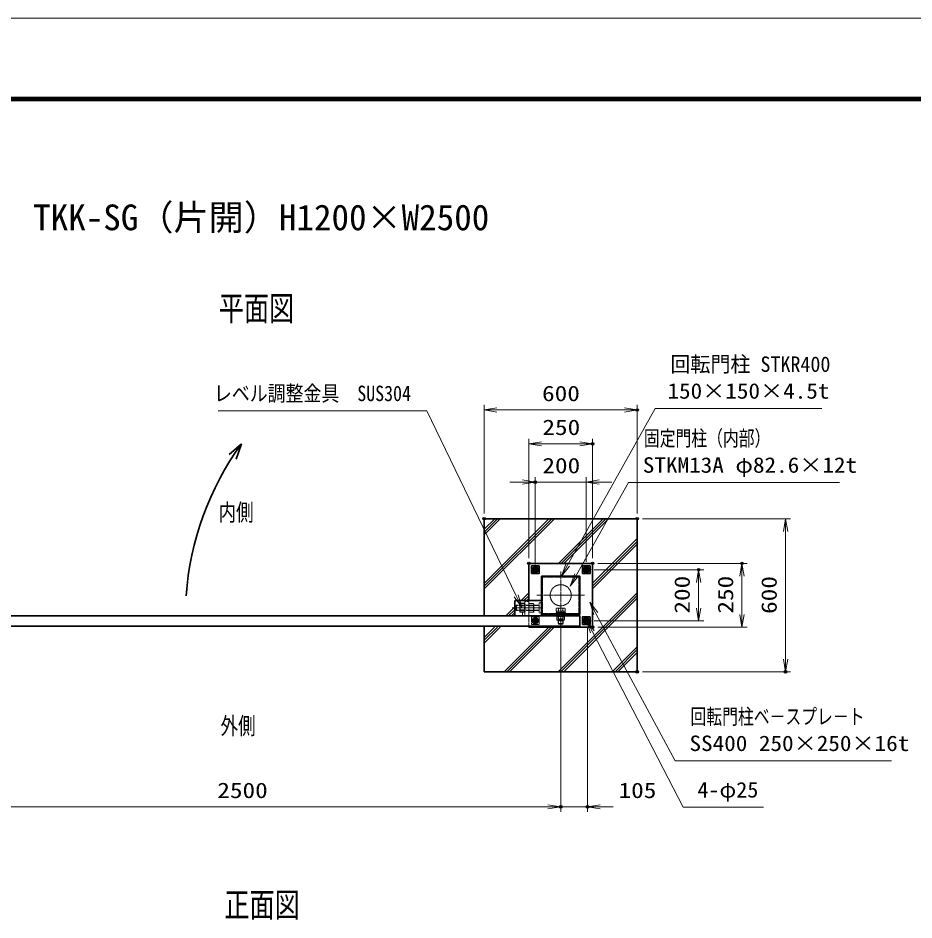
# Model space of a CAD drawing. Units: millimetres at full size. Extents: x -5940 to 5940, y -4200 to 4200.
# Drawn here: x -3150 to 361, y 665 to 4200 of the extents above; entities that cross this region are included whole.
import ezdxf
from ezdxf.enums import TextEntityAlignment as Align

# ---------------------------------------------------------------- set-up
doc = ezdxf.new("R2010")
doc.units = ezdxf.units.MM
doc.header["$LTSCALE"] = 20
doc.header["$PDMODE"] = 32
doc.header["$PDSIZE"] = 10
for name, pattern in [('DASHED', [7.5, 6, -1.5]), ('USER1', [18, 12, -1.5, 3, -1.5]), ('USER2', [9, 6, -0.75, 1.5, -0.75]), ('USER3', [3.75, 3, -0.75])]:
    doc.linetypes.add(name, pattern=pattern)
for name, color, linetype, lineweight in [('0-0_D-TTL', 7, 'Continuous', 18), ('0-1_軸線', 200, 'USER1', 15), ('0-2_外形線', 7, 'Continuous', 35), ('0-3_寸法線', 4, 'Continuous', 18), ('0-4_0', 7, 'Continuous', 18), ('0-9_細線', 2, 'Continuous', 35), ('0-A_隠れ線', 140, 'DASHED', 18), ('0-B_ハッチング', 253, 'Continuous', 13), ('0-C_AM_3N', 140, 'USER3', 25), ('0-D_AM_7N', 6, 'USER2', 18), ('0-E_AM_0N', 7, 'Continuous', 50), ('0-F_AM_4N', 4, 'Continuous', 25)]:
    doc.layers.add(name, color=color, linetype=linetype, lineweight=lineweight)
doc.layers.add('0-5_Defpoints', color=7, linetype='Continuous')
doc.layers.add('0-6_文字', color=254, linetype='Continuous')
doc.styles.add('ＭＳ ゴシック', font='')
doc.styles.get('ＭＳ ゴシック').set_extended_font_data('MS Gothic')

# ---------------------------------------------------------------- blocks, each defined once
blk = doc.blocks.new('U20')
at = {"layer": '0-1_軸線', "linetype": 'USER2'}
blk.add_line((0, -945.5), (0, -2320.5), dxfattribs=at)
at = {"layer": '0-A_隠れ線', "linetype": 'USER3'}
for p, q in [((-346.5, -1034.8), (-300, -1008)), ((-346.5, -1034.8), (-346.5, -1242)), ((-346.5, -1242), (-281.9, -1242)), ((300, -1008), (-300, -1008)), ((-281.9, -1242), (281.9, -1242)), ((-281.9, -1242), (-281.9, -1258)), ((-200, -1258), (-281.9, -1258)), ((-200, -1258), (-200, -1283)), ((200, -1258), (-200, -1258)), ((-172.9, -1408), (-200, -1283)), ((-200, -1408), (-200, -1283)), ((-200, -1408), (-200, -2227.3)), ((-200, -1408), (200, -1408)), ((-173.3, -1034.8), (-173.3, -1242)), ((-172.9, -1408), (-172.9, -2254.4)), ((172.9, -1408), (200, -1283)), ((172.9, -1408), (172.9, -2254.4)), ((173.3, -1034.8), (173.3, -1242)), ((200, -1258), (200, -1283)), ((200, -1408), (200, -1283)), ((200, -1408), (200, -2227.3)), ((281.9, -1242), (346.5, -1242)), ((346.5, -1034.8), (300, -1008)), ((346.5, -1034.8), (346.5, -1242)), ((-200, -2227.3), (200, -2227.3)), ((-169.3, -2258), (-200, -2227.3)), ((-169.3, -2258), (169.3, -2258)), ((200, -2227.3), (169.3, -2258))]:
    blk.add_line(p, q, dxfattribs=at)
blk.add_lwpolyline([(281.9, -1242), (281.9, -1258), (200, -1258)], dxfattribs=at)
for centre, radius, start, end in [((-259.9, -1161.1), 153.1, 55.55313, 115.55313), ((0, -1580.7), 572.7, 72.38753, 107.61247), ((259.9, -1161.1), 153.1, 64.44687, 124.44687)]:
    blk.add_arc(centre, radius, start, end, dxfattribs=at)
blk = doc.blocks.new('U21')
at = {"layer": '0-1_軸線', "linetype": 'USER2'}
blk.add_line((0, -1252.9), (0, -1365.1), dxfattribs=at)
at = {"layer": '0-A_隠れ線', "linetype": 'USER3'}
for p, q in [((-338, -1258), (16.7, -1258)), ((-338, -1360), (-338, -1258)), ((-338, -1360), (-20.4, -1360)), ((-20.4, -1360), (16.7, -1258)), ((20.4, -1360), (57.5, -1258)), ((20.4, -1360), (338, -1360)), ((57.5, -1258), (338, -1258)), ((338, -1258), (338, -1360))]:
    blk.add_line(p, q, dxfattribs=at)
blk = doc.blocks.new('U22')
at = {"layer": '0-1_軸線', "linetype": 'USER2'}
blk.add_line((0, -1357), (0, -1423), dxfattribs=at)
at = {"layer": '0-A_隠れ線', "linetype": 'USER3'}
for p, q in [((-370, -1360), (370, -1360)), ((-370, -1420), (-370, -1360)), ((370, -1360), (370, -1420)), ((370, -1420), (-370, -1420))]:
    blk.add_line(p, q, dxfattribs=at)
blk = doc.blocks.new('U23')
at = {"layer": '0-C_AM_3N'}
for p, q in [((-3173.2, -643.5), (-3200, -690)), ((-3200, -690), (-3200, -1290)), ((-2846.8, -643.5), (-3173.2, -643.5)), ((-2846.8, -643.5), (-2820, -690)), ((-2820, -690), (-2820, -1290)), ((-3173.2, -1336.5), (-3200, -1290)), ((-2846.8, -816.7), (-3173.2, -816.7)), ((-2846.8, -1163.3), (-3173.2, -1163.3)), ((-2846.8, -1336.5), (-3173.2, -1336.5)), ((-2846.8, -1336.5), (-2820, -1290))]:
    blk.add_line(p, q, dxfattribs=at)
for centre, radius, start, end in [((-3046.8, -730.1), 153.2, 154.43847, 214.43847), ((-2973.2, -730.1), 153.2, 325.56153, 25.56153), ((-2627.6, -990), 572.4, 162.38303, 197.61697), ((-3046.8, -1249.9), 153.2, 145.56153, 205.56153), ((-2973.2, -1249.9), 153.2, 334.43847, 34.43847), ((-3392.4, -990), 572.4, 342.38303, 17.61697)]:
    blk.add_arc(centre, radius, start, end, dxfattribs=at)
at = {"layer": '0-D_AM_7N'}
blk.add_line((-2801, -990), (-3219, -990), dxfattribs=at)
blk = doc.blocks.new('U24')
at = {"layer": '0-1_軸線', "linetype": 'USER2'}
blk.add_line((-2101, -990), (-2519, -990), dxfattribs=at)
at = {"layer": '0-A_隠れ線', "linetype": 'USER3'}
for p, q in [((-2473.2, -643.5), (-2500, -690)), ((-2500, -690), (-2500, -1290)), ((-2146.8, -643.5), (-2473.2, -643.5)), ((-2146.8, -643.5), (-2120, -690)), ((-2120, -690), (-2120, -1290)), ((-2473.2, -1336.5), (-2500, -1290)), ((-2146.8, -816.7), (-2473.2, -816.7)), ((-2146.8, -1163.3), (-2473.2, -1163.3)), ((-2146.8, -1336.5), (-2473.2, -1336.5)), ((-2146.8, -1336.5), (-2120, -1290))]:
    blk.add_line(p, q, dxfattribs=at)
for centre, radius, start, end in [((-2346.8, -730.1), 153.2, 154.43847, 214.43847), ((-2273.2, -730.1), 153.2, 325.56153, 25.56153), ((-1927.6, -990), 572.4, 162.38303, 197.61697), ((-2346.8, -1249.9), 153.2, 145.56153, 205.56153), ((-2273.2, -1249.9), 153.2, 334.43847, 34.43847), ((-2692.4, -990), 572.4, 342.38303, 17.61697)]:
    blk.add_arc(centre, radius, start, end, dxfattribs=at)
blk = doc.blocks.new('A$C349E2BCA')
at = {"layer": '0-2_外形線'}
for p, q in [((1355.1, 581.1), (-744.9, 581.1)), ((-744.9, 581.1), (-744.9, -588.9)), ((-714.9, -618.9), (1355.1, -618.9))]:
    blk.add_line(p, q, dxfattribs=at)
blk.add_lwpolyline([(1355.1, -618.9), (1355.1, 581.1), (-744.9, 581.1)], dxfattribs=at)
blk.add_arc((-714.9, -588.9), 30, 180, 270, dxfattribs=at)
at = {"layer": '0-A_隠れ線'}
for p, q in [((-714.9, 581.1), (-714.9, -588.9)), ((-714.9, -588.9), (1355.1, -588.9))]:
    blk.add_line(p, q, dxfattribs=at)
blk = doc.blocks.new('U25')
at = {"layer": '0-D_AM_7N'}
for p, q in [((-2000, 2228.6), (-2000, 1771.4)), ((-2228.6, 2000), (-1771.4, 2000))]:
    blk.add_line(p, q, dxfattribs=at)
at = {"layer": '0-E_AM_0N'}
blk.add_lwpolyline([(-2180, 1896.1), (-2000, 1792.2), (-1820, 1896.1), (-1820, 2103.9), (-2000, 2207.8), (-2180, 2103.9)], close=True, dxfattribs=at)
for radius in [180, 101.1]:
    blk.add_circle((-2000, 2000), radius, dxfattribs=at)
at = {"layer": '0-F_AM_4N'}
blk.add_arc((-2000, 2000), 120, 260, 170, dxfattribs=at)
blk = doc.blocks.new('U26')
at = {"layer": '0-D_AM_7N'}
for p, q in [((2000, 2228.6), (2000, 1771.4)), ((1771.4, 2000), (2228.6, 2000))]:
    blk.add_line(p, q, dxfattribs=at)
at = {"layer": '0-E_AM_0N'}
blk.add_lwpolyline([(1820, 1896.1), (2000, 1792.2), (2180, 1896.1), (2180, 2103.9), (2000, 2207.8), (1820, 2103.9)], close=True, dxfattribs=at)
for radius in [180, 101.1]:
    blk.add_circle((2000, 2000), radius, dxfattribs=at)
at = {"layer": '0-F_AM_4N'}
blk.add_arc((2000, 2000), 120, 260, 170, dxfattribs=at)
blk = doc.blocks.new('U27')
at = {"layer": '0-D_AM_7N'}
for p, q in [((1771.4, -2000), (2228.6, -2000)), ((2000, -1771.4), (2000, -2228.6))]:
    blk.add_line(p, q, dxfattribs=at)
at = {"layer": '0-E_AM_0N'}
blk.add_lwpolyline([(1820, -2103.9), (2000, -2207.8), (2180, -2103.9), (2180, -1896.1), (2000, -1792.2), (1820, -1896.1)], close=True, dxfattribs=at)
for radius in [180, 101.1]:
    blk.add_circle((2000, -2000), radius, dxfattribs=at)
at = {"layer": '0-F_AM_4N'}
blk.add_arc((2000, -2000), 120, 260, 170, dxfattribs=at)
blk = doc.blocks.new('U28')
at = {"layer": '0-1_軸線', "linetype": 'USER2'}
for p, q in [((-2228.6, -2000), (-1771.4, -2000)), ((-2000, -1771.4), (-2000, -2228.6))]:
    blk.add_line(p, q, dxfattribs=at)
at = {"layer": '0-A_隠れ線', "linetype": 'USER3'}
blk.add_lwpolyline([(-2180, -2103.9), (-2000, -2207.8), (-1820, -2103.9), (-1820, -1896.1), (-2000, -1792.2), (-2180, -1896.1)], close=True, dxfattribs=at)
for radius in [180, 101.1]:
    blk.add_circle((-2000, -2000), radius, dxfattribs=at)
blk.add_arc((-2000, -2000), 120, 260, 170, dxfattribs=at)
blk = doc.blocks.new('A$C3E275C80')
at = {"layer": '0-1_軸線'}
for p, q in [((0, -1875), (0, 1875)), ((0, -1875), (0, 1875)), ((1875, 0), (-1875, 0)), ((1875, 0), (-1875, 0)), ((-1410.3, -990), (-3840.3, -990))]:
    blk.add_line(p, q, dxfattribs=at)
at = {"layer": '0-2_外形線'}
for p, q in [((1500, 1500), (-1500, 1500)), ((-1500, 1500), (-1500, -1500)), ((1500, -1500), (1500, 1500)), ((-1500, -1500), (1500, -1500))]:
    blk.add_line(p, q, dxfattribs=at)
blk.add_lwpolyline([(-2500, -2420), (-2500, -2500), (2500, -2500), (2500, 2500), (-2500, 2500), (-2500, -420)], dxfattribs=at)
for points in [[(-2300, 1700), (-1700, 1700), (-1700, 2300), (-2300, 2300)], [(1700, 1700), (2300, 1700), (2300, 2300), (1700, 2300)], [(-1200, -1500), (1200, -1500), (1200, -1620), (-1200, -1620)], [(1700, -2300), (2300, -2300), (2300, -1700), (1700, -1700)]]:
    blk.add_lwpolyline(points, close=True, dxfattribs=at)
at = {"layer": '0-A_隠れ線'}
for p, q in [((1420, 1420), (-1420, 1420)), ((-1420, 1420), (-1420, -1420)), ((1420, -1420), (1420, 1420)), ((-2820, -490), (-2820, -1620)), ((-2820, -490), (-2500, -490)), ((-2500, -490), (-2500, -1620)), ((-1700, -590), (-1700, -1390)), ((-1500, -590), (-1700, -590)), ((-3475, -790), (-3500, -815)), ((-1700, -815), (-3500, -815)), ((-3500, -815), (-3500, -990)), ((-1700, -1165), (-3500, -1165)), ((-3475, -790), (-3475, -990)), ((-1700, -790), (-3475, -790)), ((-3475, -1190), (-3475, -990)), ((-3000, -1336.4), (-3000, -1620)), ((-1700, -1390), (-1500, -1390)), ((-2500, -2420), (-2500, -1620)), ((-1420, -1420), (1420, -1420)), ((-300, -1666), (300, -1666)), ((-300, -1966), (-300, -1666)), ((-300, -1966), (300, -1966)), ((300, -1966), (300, -1666))]:
    blk.add_line(p, q, dxfattribs=at)
blk.add_lwpolyline([(-1700, -1190), (-3475, -1190), (-3500, -1165), (-3500, -990)], dxfattribs=at)
blk.add_lwpolyline([(-2300, -2300), (-1700, -2300), (-1700, -1700), (-2300, -1700)], close=True, dxfattribs=at)
for centre, radius in [((-2000, 2000), 250), ((2000, 2000), 250), ((0, 0), 826), ((-2000, -2000), 250), ((2000, -2000), 250)]:
    blk.add_circle(centre, radius, dxfattribs=at)
at = {"layer": '0-2_外形線', "xscale": -1, "rotation": 180}
blk.add_blockref('A$C349E2BCA', (-2855.1, -1038.9), dxfattribs=at)
at = {"layer": '0-A_隠れ線'}
for name in ['U24', 'U22', 'U20', 'U21', 'U28']:
    blk.add_blockref(name, (0, 0), dxfattribs=at)
at = {"layer": '0-C_AM_3N'}
blk.add_blockref('U23', (0, 0), dxfattribs=at)
at = {"layer": '0-E_AM_0N'}
for name in ['U25', 'U26', 'U27']:
    blk.add_blockref(name, (0, 0), dxfattribs=at)
blk = doc.blocks.new('_Open')
at = {"layer": '0-4_0'}
blk.add_line((-20, 3.333), (0, 0), dxfattribs=at)
blk.add_lwpolyline([(-20, -3.333), (0, 0), (-20, 0)], dxfattribs=at)
blk = doc.blocks.new('S32')
at = {"layer": '0-3_寸法線'}
for points in [[(-16320568.4, 55044945.9), (-16304217.2, 55044945.9), (-16297217.4, 55030443), (-16296782.8, 55029542.4)], [(-16297367.5, 55030370.5), (-16296782.8, 55029542.4), (-16297067.3, 55030515.4)]]:
    blk.add_lwpolyline(points, dxfattribs=at)
at = {"layer": '0-3_寸法線', "color": 254, "style": 'ＭＳ ゴシック', "width": 0.85}
blk.add_text('レベル調整金具\u3000SUS304', height=1212, dxfattribs=at).set_placement((-16320914, 55045342.8), align=Align.BOTTOM_LEFT)
blk = doc.blocks.new('S33')
at = {"layer": '0-3_寸法線'}
for points in [[(-16267793.4, 55017514.3), (-16284749.4, 55017514.3), (-16290974.6, 55029066.4), (-16291449, 55029946.7)], [(-16290827.9, 55029145.4), (-16291449, 55029946.7), (-16291121.3, 55028987.3)]]:
    blk.add_lwpolyline(points, dxfattribs=at)
at = {"layer": '0-3_寸法線', "color": 254, "style": 'ＭＳ ゴシック'}
for s, width, p in [('回転門柱ベ－スプレ－ト', 0.75, (-16283553.1, 55020011.2)), ('SS400 250×250×16t', 1.1, (-16283633.4, 55017911.2))]:
    blk.add_text(s, height=1212, dxfattribs=dict(at, width=width)).set_placement(p, align=Align.BOTTOM_LEFT)
blk = doc.blocks.new('S34')
at = {"layer": '0-3_寸法線'}
for points in [[(-16277820.1, 55013871.5), (-16284129.7, 55013871.5), (-16291242.1, 55027618.5), (-16291701.6, 55028506.7)], [(-16291094.1, 55027695.1), (-16291701.6, 55028506.7), (-16291390.1, 55027541.9)]]:
    blk.add_lwpolyline(points, dxfattribs=at)
at = {"layer": '0-3_寸法線', "color": 254, "style": 'ＭＳ ゴシック', "width": 1.05}
blk.add_text('4-φ25', height=1212, dxfattribs=at).set_placement((-16283013.7, 55014268.4), align=Align.BOTTOM_LEFT)
blk = doc.blocks.new('S45')
at = {"layer": '0-3_寸法線'}
for points in [[(-16273263.1, 55045136.9), (-16286331.1, 55045136.9), (-16293182.5, 55032844.2), (-16293669.3, 55031970.7)], [(-16293328.1, 55032925.3), (-16293669.3, 55031970.7), (-16293036.9, 55032763.1)]]:
    blk.add_lwpolyline(points, dxfattribs=at)
at = {"layer": '0-3_寸法線', "color": 254, "style": 'ＭＳ ゴシック'}
for s, width, p in [('回転門柱 STKR400', 0.95, (-16285134.7, 55047633.7)), ('150×150×4.5t', 1.1, (-16285359.1, 55045533.7))]:
    blk.add_text(s, height=1212, dxfattribs=dict(at, width=width)).set_placement(p, align=Align.BOTTOM_LEFT)
blk = doc.blocks.new('S46')
at = {"layer": '0-3_寸法線'}
for points in [[(-16271883, 55039329.8), (-16288407, 55039329.8), (-16292485.2, 55032080.7), (-16292975.5, 55031209.1)], [(-16292630.5, 55032162.4), (-16292975.5, 55031209.1), (-16292339.9, 55031999)]]:
    blk.add_lwpolyline(points, dxfattribs=at)
at = {"layer": '0-3_寸法線', "color": 254, "style": 'ＭＳ ゴシック'}
for s, width, p in [('固定門柱（内部）', 0.75, (-16287210.6, 55041826.7)), ('STKM13A φ82.6×12t', 1.1, (-16287291, 55039726.7))]:
    blk.add_text(s, height=1212, dxfattribs=dict(at, width=width)).set_placement(p, align=Align.BOTTOM_LEFT)

msp = doc.modelspace()

# ---------------------------------------------------------------- linework, layer by layer
at = {"layer": '0-0_D-TTL'}
for points in [[(-5940, -4200), (5940, -4200), (5940, 4200), (-5940, 4200)], [(-5558.14, 3889.71), (5558.14, 3889.71), (5558.14, -3888.86), (-5558.14, -3888.86)], [(-5554.61, 3886.18), (5554.61, 3886.18), (5554.61, -3885.32), (-5554.61, -3885.32)], [(-5551.07, 3882.64), (5551.07, 3882.64), (5551.07, -3881.79), (-5551.07, -3881.79)], [(-5547.54, 3879.11), (5547.54, 3879.11), (5547.54, -3878.25), (-5547.54, -3878.25)], [(-5544, 3875.57), (5544, 3875.57), (5544, -3874.71), (-5544, -3874.71)]]:
    msp.add_lwpolyline(points, close=True, dxfattribs=at)
at = {"layer": '0-2_外形線'}
msp.add_lwpolyline([(-1323.52, 1816.58), (-1323.52, 1637.58), (-723.52, 1637.58), (-723.52, 2237.58), (-1323.52, 2237.58), (-1323.52, 1856.58)], dxfattribs=at)
msp.add_lwpolyline([(-3481.02, 1856.58), (-948.52, 1856.58), (-948.52, 1816.58), (-3481.02, 1816.58)], close=True, dxfattribs=at)
at = {"layer": '0-3_寸法線'}
for p, q in [((-1323.52, 2257.58), (-1323.52, 2683.79)), ((-1323.52, 2663.79), (-723.52, 2663.79)), ((-723.52, 2257.58), (-723.52, 2683.79)), ((-1148.52, 2082.58), (-1148.52, 2551.07)), ((-898.52, 2082.58), (-898.52, 2551.07)), ((-1148.52, 2531.07), (-898.52, 2531.07)), ((-1173.52, 2381.07), (-1223.52, 2381.07)), ((-1123.52, 2057.58), (-1123.52, 2401.07)), ((-923.52, 2381.07), (-1123.52, 2381.07)), ((-923.52, 2069.02), (-923.52, 2401.07)), ((-873.52, 2381.07), (-823.52, 2381.07)), ((-703.52, 2237.58), (-122.39, 2237.58)), ((-142.39, 2237.58), (-142.39, 1637.58)), ((-878.52, 2062.58), (-293.11, 2062.58)), ((-313.11, 1812.58), (-313.11, 2062.58)), ((-892.09, 2037.58), (-463.11, 2037.58)), ((-483.11, 1837.58), (-483.11, 2037.58)), ((-1023.52, 1821.05), (-1023.52, 1088.14)), ((-1023.52, 1821.05), (-1023.52, 1088.14)), ((-918.52, 1812.58), (-918.52, 1088.14)), ((-892.09, 1837.58), (-463.11, 1837.58)), ((-878.52, 1812.58), (-293.11, 1812.58)), ((-703.52, 1637.58), (-122.39, 1637.58)), ((-3523.52, 1108.14), (-1023.52, 1108.14)), ((-1073.52, 1108.14), (-1123.52, 1108.14)), ((-1023.52, 1108.14), (-918.52, 1108.14)), ((-868.52, 1108.14), (-818.52, 1108.14))]:
    msp.add_line(p, q, dxfattribs=at)
at = {"layer": '0-5_Defpoints'}
for p in [(-723.52, 2663.79), (-898.52, 2531.07), (-1123.52, 2381.07), (-1323.52, 2237.58), (-723.52, 2237.58), (-723.52, 2237.58), (-1148.52, 2062.58), (-923.52, 2049.02), (-898.52, 2062.58), (-898.52, 2062.58), (-313.11, 2062.58), (-1123.52, 2037.58), (-912.09, 2037.58), (-483.11, 2037.58), (-1023.52, 1841.05), (-912.09, 1837.58), (-918.52, 1832.58), (-898.52, 1812.58), (-723.52, 1637.58), (-142.39, 1637.58), (-1023.52, 1108.14), (-918.52, 1108.14)]:
    msp.add_point(p, dxfattribs=at)
at = {"layer": '0-9_細線'}
for q in [(-2322.84, 2489.65), (-2295.77, 2471.15)]:
    msp.add_line((-2274.78, 2530.92), q, dxfattribs=at)
msp.add_arc((-1351.43, 1857.85), 1142.63, 143.9103, 176.11605, dxfattribs=at)
at = {"layer": '0-B_ハッチング'}
for p, q in [((-1323.52, 2196.07), (-1282.01, 2237.58)), ((-1323.52, 1983.94), (-1069.88, 2237.58)), ((-1323.52, 2185.2), (-1271.14, 2237.58)), ((-1323.52, 1973.06), (-1059, 2237.58)), ((-1323.52, 2174.32), (-1260.26, 2237.58)), ((-1323.52, 1962.19), (-1048.13, 2237.58)), ((-1032.75, 2062.58), (-857.75, 2237.58)), ((-1021.87, 2062.58), (-846.87, 2237.58)), ((-1011, 2062.58), (-836, 2237.58)), ((-898.52, 1984.68), (-723.52, 2159.68)), ((-898.52, 1973.8), (-723.52, 2148.8)), ((-898.52, 1962.93), (-723.52, 2137.93)), ((-1178.75, 1916.58), (-1148.52, 1946.81)), ((-1033.48, 1637.58), (-723.52, 1947.54)), ((-1167.87, 1916.58), (-1148.52, 1935.93)), ((-1157, 1916.58), (-1148.52, 1925.06)), ((-1022.61, 1637.58), (-723.52, 1936.67)), ((-1011.73, 1637.58), (-723.52, 1925.79)), ((-1238.75, 1856.58), (-1203.52, 1891.81)), ((-1227.87, 1856.58), (-1203.52, 1880.93)), ((-1217, 1856.58), (-1203.52, 1870.06)), ((-1323.52, 1771.81), (-1282.52, 1812.81)), ((-1323.52, 1760.93), (-1271.66, 1812.79)), ((-1323.52, 1750.06), (-1260.81, 1812.78)), ((-1245.62, 1637.58), (-1070.62, 1812.58)), ((-1234.74, 1637.58), (-1059.74, 1812.58)), ((-1223.87, 1637.58), (-1048.87, 1812.58)), ((-821.35, 1637.58), (-723.52, 1735.41)), ((-810.48, 1637.58), (-723.52, 1724.54)), ((-799.6, 1637.58), (-723.52, 1713.66))]:
    msp.add_line(p, q, dxfattribs=at)

# ---------------------------------------------------------------- block references
at = {"layer": '0-2_外形線', "xscale": 0.05, "yscale": 0.05}
msp.add_blockref('A$C3E275C80', (-1023.52, 1937.58), dxfattribs=at)
at = {"layer": '0-3_寸法線'}
for name, p, xscale, yscale in [('S45', (813662.76, -2749586.79), 0.05, 0.05), ('S32', (813662.76, -2749586.79), 0.05, 0.05), ('_Open', (-723.52, 2663.79), 2.5, 2.5), ('S46', (813662.76, -2749586.79), 0.05, 0.05), ('_Open', (-898.52, 2531.07), 2.5, 2.5), ('_Open', (-1123.52, 2381.07), 2.5, 2.5), ('S33', (813662.76, -2749586.79), 0.05, 0.05), ('S34', (813662.76, -2749586.79), 0.05, 0.05), ('_Open', (-1023.52, 1108.14), 2.5, 2.5), ('_Open', (-1023.52, 1108.14), 2.5, 2.5)]:
    msp.add_blockref(name, p, dxfattribs=dict(at, xscale=xscale, yscale=yscale))
at = {"layer": '0-3_寸法線', "xscale": 2.5, "yscale": 2.5}
for p, rotation in [((-1323.52, 2663.79), 180), ((-1148.52, 2531.07), 180), ((-923.52, 2381.07), 180), ((-142.39, 2237.58), 90), ((-313.11, 2062.58), 90), ((-483.11, 2037.58), 90), ((-483.11, 1837.58), 270), ((-313.11, 1812.58), 270), ((-142.39, 1637.58), 270), ((-918.52, 1108.14), 180)]:
    msp.add_blockref('_Open', p, dxfattribs=dict(at, rotation=rotation))

# ---------------------------------------------------------------- texts
at = {"layer": '0-3_寸法線', "color": 254, "style": 'ＭＳ ゴシック', "width": 1.2}
for s, p in [('600', (-1096.72, 2680.13)), ('250', (-1095.52, 2547.42)), ('200', (-1095.52, 2397.42)), ('2500', (-2369.52, 1124.48)), ('105', (-796.94, 1124.48))]:
    msp.add_text(s, height=60.56, dxfattribs=at).set_placement(p, align=Align.BOTTOM_LEFT)
for s, p in [('200', (-499.45, 1865.58)), ('250', (-329.45, 1865.58)), ('600', (-158.73, 1864.38))]:
    msp.add_text(s, height=60.56, rotation=90, dxfattribs=at).set_placement(p, align=Align.BOTTOM_LEFT)
at = {"layer": '0-6_文字', "style": 'ＭＳ ゴシック'}
msp.add_text('TKK-SG（片開）H1200×W2500', height=101, dxfattribs=at).set_placement((-3091.32, 3337.9), align=Align.BOTTOM_LEFT)
at = {"layer": '0-6_文字', "style": 'ＭＳ ゴシック', "width": 0.75}
for s, height, p in [('平面図', 96.19, (-2363.46, 2984.92)), ('内側', 67.3, (-2364.89, 2208.89)), ('外側', 67.3, (-2356.96, 1372.14)), ('正面図', 96.19, (-2341.58, 647.41))]:
    msp.add_text(s, height=height, dxfattribs=at).set_placement(p, align=Align.BOTTOM_LEFT)

doc.saveas('drawing.dxf')
